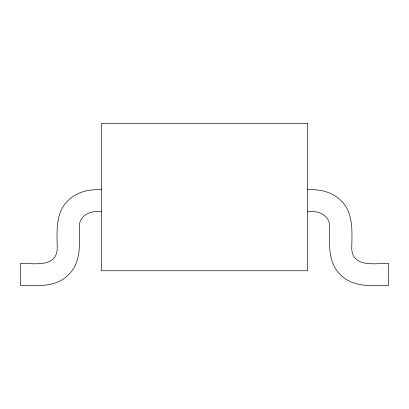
<?xml version="1.0" encoding="UTF-8"?>
<svg xmlns="http://www.w3.org/2000/svg" width="409" height="409" viewBox="0 0 409 409"><rect width="100%" height="100%" fill="white"/><g stroke="black" fill="none" stroke-linecap="round" stroke-linejoin="round"><path stroke-width="0.61" d="M101.432 189.776C89.392 188.973 76.836 191.841 68.042 200.558C55.057 213.12 57.03 232.261 57.26 248.672C56.422 268.089 33.221 263.207 20.45 263.396L20.45 285.482C36.861 285.712 56.002 287.685 68.564 274.7C81.549 262.138 79.576 242.997 79.346 226.586C79.264 214.981 91.412 209.986 101.432 211.862M307.568 189.776C319.608 188.973 332.164 191.841 340.958 200.558C353.943 213.12 351.97 232.261 351.74 248.672C352.578 268.089 375.779 263.207 388.55 263.396L388.55 285.482C372.139 285.712 352.998 287.685 340.436 274.7C327.451 262.138 329.424 242.997 329.654 226.586C329.736 214.981 317.589 209.986 307.568 211.862M307.568 123.518L101.432 123.518L101.432 270.758L307.568 270.758L307.568 123.518"/></g></svg>
